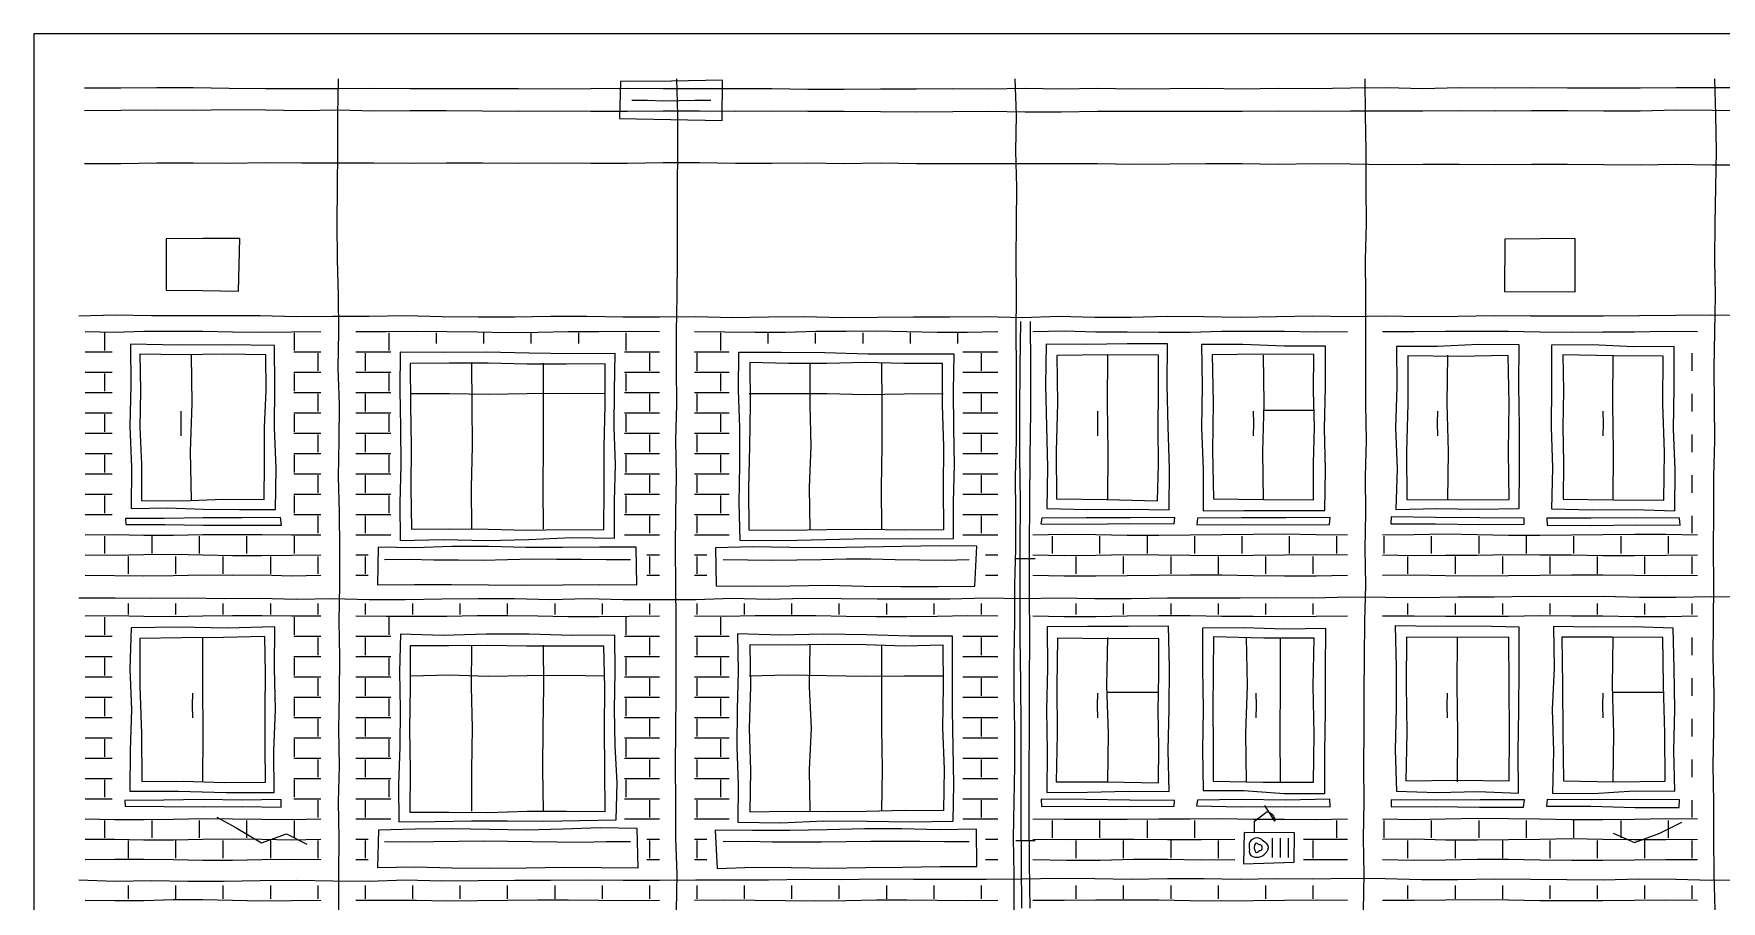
# Model space of a CAD drawing. Header units: millimetres. Extents: x 0 to 320, y 0 to 165.
# Drawn here: x 0 to 149.6, y 88.1 to 165 of the extents above; entities that cross this region are included whole.
import ezdxf

# ---------------------------------------------------------------- set-up
doc = ezdxf.new("R2010")
doc.units = ezdxf.units.MM
for name, color, linetype, true_color in [('01_KARKAS', 1, 'Continuous', 0xd62728), ('02_PROYOMY', 5, 'Continuous', 0x1f5fd6), ('03_BALKONY', 3, 'Continuous', 0x2ca02c), ('04_KLADKA', 32, 'Continuous', 0x8c5a2b), ('05_KONDICIONERY', 6, 'Continuous', 0xc512c5), ('06_VODOSTOK', 4, 'Continuous', 0x0f9aa0), ('08_KRYSHA', 8, 'Continuous', 0x444444)]:
    doc.layers.add(name, color=color, linetype=linetype, true_color=true_color)

msp = doc.modelspace()

# ---------------------------------------------------------------- linework, layer by layer
at = {"layer": '01_KARKAS'}
for points in [[(150.4, 165), (147.2, 165), (144, 165), (140.8, 165), (137.6, 165), (134.4, 165), (131.2, 165), (128, 165), (124.8, 165), (121.6, 165), (118.4, 165), (115.2, 165), (112, 165), (108.8, 165), (105.6, 165), (102.4, 165), (99.2, 165), (96, 165), (92.8, 165), (89.6, 165), (86.4, 165), (83.2, 165), (80, 165), (76.8, 165), (73.6, 165), (70.4, 165), (67.2, 165), (64, 165), (60.8, 165), (57.6, 165), (54.4, 165), (51.2, 165), (48, 165), (44.8, 165), (41.6, 165), (38.4, 165), (35.2, 165), (32, 165), (28.8, 165), (25.6, 165), (22.4, 165), (19.2, 165), (16, 165), (12.8, 165), (9.6, 165), (6.4, 165), (3.2, 165), (0, 165)], [(0, 165), (0, 161.76), (0, 158.53), (0, 155.29), (0, 152.06), (0, 148.82), (0, 145.59), (0, 142.35), (0, 139.12), (0, 135.88), (0, 132.65), (0, 129.41), (0, 126.18), (0, 122.94), (0, 119.71), (0, 116.47), (0, 113.24), (0, 110), (0, 106.76), (0, 103.53), (0, 100.29), (0, 97.06), (0, 93.82), (0, 90.59), (0, 87.35)], [(27.04, 87.31), (27.03, 90.51), (27.08, 93.71), (27.02, 96.92), (27.11, 100.12), (27.05, 103.33), (27.11, 106.53), (27.12, 109.73), (27.08, 112.94), (27.14, 116.14), (27.12, 119.35), (27.11, 122.55), (27.01, 125.76), (27.06, 128.96), (27.09, 132.16), (26.99, 135.37), (27.05, 138.57), (27.01, 141.78), (26.92, 144.98), (26.9, 148.18), (26.91, 151.39), (26.94, 154.59), (26.95, 157.8), (27, 161)], [(56.96, 87.31), (57.02, 90.51), (56.92, 93.71), (56.91, 96.92), (56.88, 100.12), (56.91, 103.33), (56.95, 106.53), (56.95, 109.73), (56.95, 112.94), (56.91, 116.14), (56.89, 119.35), (56.91, 122.55), (56.96, 125.76), (56.9, 128.96), (57.01, 132.16), (56.98, 135.37), (56.96, 138.57), (57.02, 141.78), (57.07, 144.98), (57.06, 148.18), (57.06, 151.39), (57.08, 154.59), (57.09, 157.8), (57, 161)], [(86.89, 87.31), (86.89, 90.51), (86.85, 93.71), (86.89, 96.92), (86.96, 100.12), (86.95, 103.33), (86.91, 106.53), (86.91, 109.73), (86.96, 112.94), (86.97, 116.14), (87.03, 119.35), (87.04, 122.55), (87.01, 125.76), (87.11, 128.96), (87.09, 132.16), (87.1, 135.37), (87.08, 138.57), (87.1, 141.78), (87.06, 144.98), (87.09, 148.18), (87.14, 151.39), (87.05, 154.59), (87.09, 157.8), (87, 161)], [(117.87, 87.31), (117.92, 90.51), (117.86, 93.71), (117.93, 96.92), (117.9, 100.12), (117.91, 103.33), (117.92, 106.53), (117.94, 109.73), (117.97, 112.94), (118.06, 116.14), (118.01, 119.35), (118.06, 122.55), (118.04, 125.76), (118.11, 128.96), (118.06, 132.16), (118.07, 135.37), (118.08, 138.57), (118.08, 141.78), (118.04, 144.98), (118.13, 148.18), (118.09, 151.39), (118.1, 154.59), (118.03, 157.8), (118, 161)], [(149.04, 87.31), (148.95, 90.51), (148.91, 93.71), (148.91, 96.92), (148.86, 100.12), (148.92, 103.33), (148.94, 106.53), (148.85, 109.73), (148.88, 112.94), (148.9, 116.14), (148.88, 119.35), (148.92, 122.55), (148.92, 125.76), (148.99, 128.96), (148.96, 132.16), (148.95, 135.37), (149.01, 138.57), (149.05, 141.78), (149, 144.98), (149.04, 148.18), (149.08, 151.39), (149.14, 154.59), (149.09, 157.8), (149, 161)], [(4, 140), (7.22, 140.08), (10.43, 140.03), (13.65, 140.02), (16.87, 140.02), (20.08, 140.04), (23.3, 139.95), (26.52, 139.96), (29.73, 139.97), (32.95, 140.02), (36.16, 139.93), (39.38, 139.91), (42.6, 139.91), (45.81, 139.98), (49.03, 139.97), (52.25, 139.9), (55.46, 139.9), (58.68, 139.95), (61.9, 139.86), (65.11, 139.9), (68.33, 139.95), (71.55, 139.86), (74.76, 139.87), (77.98, 139.92), (81.2, 139.91), (84.41, 139.95), (87.63, 139.86), (90.85, 139.96), (94.06, 139.87), (97.28, 139.87), (100.49, 139.98), (103.71, 139.93), (106.93, 139.89), (110.14, 139.95), (113.36, 139.99), (116.58, 139.95), (119.79, 139.99), (123.01, 139.95), (126.23, 139.96), (129.44, 140.03), (132.66, 139.99), (135.88, 140), (139.09, 140.01), (142.31, 140.04), (145.53, 140.06), (148.74, 140.1), (151.96, 140.06)], [(4, 115), (7.22, 115.01), (10.43, 114.97), (13.65, 114.99), (16.87, 114.95), (20.08, 114.96), (23.3, 114.88), (26.52, 114.95), (29.73, 114.86), (32.95, 114.86), (36.16, 114.9), (39.38, 114.95), (42.6, 114.95), (45.81, 114.84), (49.03, 114.95), (52.25, 114.86), (55.46, 114.84), (58.68, 114.86), (61.9, 114.96), (65.11, 114.87), (68.33, 114.96), (71.55, 114.95), (74.76, 114.92), (77.98, 114.91), (81.2, 114.91), (84.41, 115), (87.63, 114.95), (90.85, 114.99), (94.06, 114.94), (97.28, 114.94), (100.49, 115), (103.71, 115.01), (106.93, 114.99), (110.14, 115.02), (113.36, 114.99), (116.58, 115.09), (119.79, 115.05), (123.01, 115.03), (126.23, 115.1), (129.44, 115.09), (132.66, 115.14), (135.88, 115.11), (139.09, 115.15), (142.31, 115.07), (145.53, 115.06), (148.74, 115.12), (151.96, 115.09)], [(4, 90), (7.22, 89.89), (10.43, 89.95), (13.65, 89.89), (16.87, 89.9), (20.08, 89.94), (23.3, 89.97), (26.52, 89.93), (29.73, 89.9), (32.95, 90), (36.16, 89.93), (39.38, 89.95), (42.6, 89.99), (45.81, 89.97), (49.03, 90.02), (52.25, 89.99), (55.46, 89.99), (58.68, 90.02), (61.9, 90), (65.11, 90), (68.33, 90.08), (71.55, 90.03), (74.76, 90.09), (77.98, 90.07), (81.2, 90.06), (84.41, 90.06), (87.63, 90.09), (90.85, 90.15), (94.06, 90.12), (97.28, 90.07), (100.49, 90.12), (103.71, 90.12), (106.93, 90.07), (110.14, 90.12), (113.36, 90.09), (116.58, 90.15), (119.79, 90.11), (123.01, 90.05), (126.23, 90.03), (129.44, 90.1), (132.66, 90.07), (135.88, 90.04), (139.09, 90), (142.31, 90.09), (145.53, 90.08), (148.74, 89.98), (151.96, 90.02)]]:
    msp.add_lwpolyline(points, dxfattribs=at)
at = {"layer": '02_PROYOMY'}
for points in [[(8.57, 137.48), (8.61, 133.85), (8.51, 130.21), (8.65, 126.57), (8.63, 122.93)], [(21.33, 137.36), (17.08, 137.42), (12.82, 137.41), (8.57, 137.48)], [(20.57, 136.55), (16.85, 136.59), (13.12, 136.55), (9.4, 136.6)], [(9.4, 136.6), (9.45, 133.35), (9.41, 130.11), (9.56, 126.86), (9.55, 123.62)], [(13.98, 123.7), (13.9, 127.97), (14.05, 132.23), (13.98, 136.5)], [(20.43, 123.73), (20.44, 126.93), (20.44, 130.14), (20.6, 133.34), (20.57, 136.55)], [(21.44, 122.83), (21.5, 126.46), (21.34, 130.09), (21.38, 133.73), (21.33, 137.36)], [(89.73, 137.49), (89.68, 133.84), (89.77, 130.2), (89.85, 126.55), (89.78, 122.91)], [(100.5, 137.53), (96.91, 137.53), (93.32, 137.45), (89.73, 137.49)], [(90.68, 136.47), (90.73, 132.24), (90.61, 128.01), (90.64, 123.78)], [(99.69, 136.51), (95.19, 136.53), (90.68, 136.47)], [(95.2, 123.7), (95.24, 127.97), (95.17, 132.23), (95.2, 136.5)], [(99.61, 123.61), (99.69, 126.83), (99.66, 130.06), (99.68, 133.28), (99.69, 136.51)], [(100.64, 122.8), (100.67, 126.48), (100.56, 130.16), (100.46, 133.84), (100.5, 137.53)], [(114.5, 137.31), (110.83, 137.3), (107.16, 137.47), (103.5, 137.46)], [(103.5, 137.46), (103.57, 133.77), (103.51, 130.08), (103.66, 126.4), (103.65, 122.71)], [(113.47, 136.58), (108.95, 136.59), (104.44, 136.55)], [(104.44, 136.55), (104.53, 132.3), (104.48, 128.04), (104.57, 123.78)], [(109, 123.7), (108.93, 127.97), (109.04, 132.23), (109, 136.5)], [(113.44, 123.68), (113.44, 126.9), (113.51, 130.13), (113.43, 133.35), (113.47, 136.58)], [(114.42, 122.74), (114.5, 126.38), (114.39, 130.02), (114.5, 133.67), (114.5, 137.31)], [(120.79, 137.29), (120.8, 133.67), (120.7, 130.06), (120.84, 126.45), (120.73, 122.84)], [(131.67, 137.44), (128.04, 137.46), (124.42, 137.28), (120.79, 137.29)], [(121.79, 136.44), (121.8, 132.2), (121.66, 127.96), (121.7, 123.73)], [(130.69, 136.49), (126.24, 136.39), (121.79, 136.44)], [(125.34, 123.7), (125.39, 127.97), (125.28, 132.23), (125.34, 136.5)], [(130.77, 123.72), (130.72, 127.98), (130.77, 132.24), (130.69, 136.49)], [(131.65, 122.91), (131.69, 126.54), (131.69, 130.17), (131.63, 133.81), (131.67, 137.44)], [(134.53, 137.4), (134.51, 133.77), (134.5, 130.14), (134.6, 126.51), (134.51, 122.89)], [(145.38, 137.28), (141.77, 137.26), (138.15, 137.44), (134.53, 137.4)], [(135.54, 136.55), (135.58, 133.35), (135.52, 130.15), (135.59, 126.95), (135.55, 123.74)], [(144.42, 136.41), (139.98, 136.45), (135.54, 136.55)], [(140, 123.7), (140.01, 127.97), (139.97, 132.23), (140, 136.5)], [(144.49, 123.66), (144.54, 127.91), (144.39, 132.16), (144.42, 136.41)], [(145.45, 122.7), (145.49, 126.34), (145.34, 129.99), (145.39, 133.63), (145.38, 137.28)], [(109, 131.64), (113.5, 131.64)], [(13.08, 129.37), (13.06, 130.47), (13.08, 131.56)], [(94.3, 129.37), (94.32, 130.47), (94.3, 131.56)], [(108.1, 129.37), (108.15, 130.47), (108.1, 131.56)], [(124.44, 129.37), (124.42, 130.47), (124.44, 131.56)], [(139.1, 129.37), (139.12, 130.47), (139.1, 131.56)], [(8.63, 122.93), (11.83, 122.97), (15.04, 122.86), (18.24, 122.82), (21.44, 122.83)], [(9.55, 123.62), (13.18, 123.59), (16.8, 123.75), (20.43, 123.73)], [(89.78, 122.91), (93.4, 122.83), (97.02, 122.85), (100.64, 122.8)], [(90.64, 123.78), (95.12, 123.71), (99.61, 123.61)], [(103.65, 122.71), (107.24, 122.75), (110.83, 122.75), (114.42, 122.74)], [(104.57, 123.78), (109.01, 123.73), (113.44, 123.68)], [(120.73, 122.84), (124.37, 122.93), (128.01, 122.86), (131.65, 122.91)], [(121.7, 123.73), (126.24, 123.68), (130.77, 123.72)], [(134.51, 122.89), (138.16, 122.81), (141.81, 122.83), (145.45, 122.7)], [(135.55, 123.74), (140.02, 123.68), (144.49, 123.66)], [(21.88, 122.12), (18.44, 122.09), (15.01, 122.09), (11.57, 122.03), (8.13, 122.04)], [(8.13, 122.04), (8.16, 121.5)], [(8.16, 121.5), (11.61, 121.51), (15.06, 121.45), (18.51, 121.43), (21.96, 121.45)], [(21.96, 121.45), (21.88, 122.12)], [(89.36, 122.07), (89.26, 121.57)], [(89.26, 121.57), (93.2, 121.54), (97.14, 121.59), (101.08, 121.56)], [(101.13, 122.12), (97.21, 122.09), (93.28, 122.08), (89.36, 122.07)], [(101.08, 121.56), (101.13, 122.12)], [(103.15, 122.05), (103.1, 121.46)], [(103.1, 121.46), (107.02, 121.51), (110.94, 121.47), (114.86, 121.51)], [(114.89, 122.12), (110.98, 122.09), (107.06, 122.1), (103.15, 122.05)], [(114.86, 121.51), (114.89, 122.12)], [(120.32, 122.17), (120.29, 121.55)], [(120.29, 121.55), (124.23, 121.56), (128.17, 121.51), (132.11, 121.52)], [(132.09, 122.06), (128.17, 122.09), (124.25, 122.13), (120.32, 122.17)], [(132.11, 121.52), (132.09, 122.06)], [(145.86, 122.05), (141.94, 122.08), (138.02, 122.06), (134.1, 122.06)], [(134.1, 122.06), (134.13, 121.44)], [(134.13, 121.44), (138.06, 121.42), (142, 121.46), (145.94, 121.45)], [(145.94, 121.45), (145.86, 122.05)], [(8.62, 112.34), (8.52, 108.72), (8.65, 105.1), (8.55, 101.48), (8.53, 97.87)], [(21.38, 112.42), (17.13, 112.32), (12.87, 112.41), (8.62, 112.34)], [(21.32, 97.76), (21.29, 101.42), (21.42, 105.09), (21.33, 108.75), (21.38, 112.42)], [(89.83, 112.42), (89.85, 108.75), (89.77, 105.08), (89.82, 101.41), (89.78, 97.74)], [(100.58, 112.49), (96.99, 112.46), (93.41, 112.46), (89.83, 112.42)], [(100.64, 97.85), (100.54, 101.51), (100.62, 105.17), (100.66, 108.83), (100.58, 112.49)], [(103.6, 112.31), (103.6, 108.71), (103.66, 105.11), (103.59, 101.52), (103.65, 97.92)], [(114.51, 112.29), (110.87, 112.23), (107.24, 112.35), (103.6, 112.31)], [(114.44, 97.67), (114.42, 101.32), (114.5, 104.98), (114.49, 108.63), (114.51, 112.29)], [(131.66, 112.4), (128, 112.48), (124.34, 112.45), (120.68, 112.51)], [(120.68, 112.51), (120.74, 108.85), (120.75, 105.2), (120.68, 101.54), (120.79, 97.88)], [(131.6, 97.69), (131.58, 101.37), (131.64, 105.04), (131.66, 108.72), (131.66, 112.4)], [(134.71, 112.47), (134.75, 108.78), (134.58, 105.09), (134.7, 101.4), (134.61, 97.7)], [(145.32, 112.32), (141.78, 112.42), (138.25, 112.4), (134.71, 112.47)], [(145.46, 97.87), (145.35, 101.48), (145.45, 105.09), (145.38, 108.7), (145.32, 112.32)], [(20.47, 111.56), (16.78, 111.49), (13.09, 111.46), (9.41, 111.41)], [(9.41, 111.41), (9.41, 107.18), (9.56, 102.95), (9.57, 98.72)], [(15, 98.7), (15.03, 102.97), (14.99, 107.23), (15, 111.5)], [(20.54, 98.66), (20.5, 101.88), (20.5, 105.11), (20.54, 108.33), (20.47, 111.56)], [(90.74, 111.43), (90.68, 107.19), (90.71, 102.94), (90.62, 98.69)], [(99.72, 111.41), (95.23, 111.38), (90.74, 111.43)], [(95.2, 98.7), (95.26, 102.97), (95.12, 107.23), (95.2, 111.5)], [(99.68, 98.6), (99.72, 101.81), (99.65, 105.01), (99.72, 108.21), (99.72, 111.41)], [(104.56, 111.55), (104.52, 108.35), (104.51, 105.15), (104.54, 101.95), (104.52, 98.74)], [(113.48, 111.43), (109.02, 111.42), (104.56, 111.55)], [(107.5, 98.7), (107.43, 102.97), (107.58, 107.23), (107.5, 111.5)], [(110.5, 98.7), (110.48, 102.97), (110.49, 107.23), (110.5, 111.5)], [(113.42, 98.65), (113.48, 102.91), (113.4, 107.17), (113.48, 111.43)], [(121.66, 111.53), (121.63, 107.29), (121.69, 103.04), (121.62, 98.79)], [(130.73, 111.52), (126.2, 111.5), (121.66, 111.53)], [(126.2, 98.7), (126.22, 102.97), (126.17, 107.23), (126.2, 111.5)], [(130.78, 98.78), (130.79, 103.02), (130.77, 107.27), (130.73, 111.52)], [(144.4, 111.49), (139.92, 111.51), (135.44, 111.51)], [(135.44, 111.51), (135.5, 107.27), (135.53, 103.03), (135.58, 98.79)], [(140, 98.7), (140.05, 102.97), (139.94, 107.23), (140, 111.5)], [(144.59, 98.76), (144.58, 103), (144.44, 107.25), (144.4, 111.49)], [(14.1, 104.37), (14.06, 105.47), (14.1, 106.56)], [(94.3, 104.37), (94.28, 105.47), (94.3, 106.56)], [(95.2, 106.64), (99.7, 106.64)], [(108.35, 104.37), (108.38, 105.47), (108.35, 106.56)], [(125.3, 104.37), (125.28, 105.47), (125.3, 106.56)], [(139.1, 104.37), (139.07, 105.47), (139.1, 106.56)], [(140, 106.64), (144.5, 106.64)], [(9.57, 98.72), (13.23, 98.74), (16.88, 98.64), (20.54, 98.66)], [(104.52, 98.74), (108.97, 98.65), (113.42, 98.65)], [(121.62, 98.79), (126.2, 98.85), (130.78, 98.78)], [(135.58, 98.79), (140.08, 98.7), (144.59, 98.76)], [(8.53, 97.87), (12.79, 97.86), (17.05, 97.74), (21.32, 97.76)], [(89.78, 97.74), (93.4, 97.77), (97.02, 97.88), (100.64, 97.85)], [(90.62, 98.69), (95.15, 98.68), (99.68, 98.6)], [(103.65, 97.92), (107.25, 97.93), (110.84, 97.67), (114.44, 97.67)], [(120.79, 97.88), (124.39, 97.75), (128, 97.85), (131.6, 97.69)], [(134.61, 97.7), (138.23, 97.67), (141.84, 97.9), (145.46, 97.87)], [(21.94, 97.13), (18.47, 97.06), (15.01, 97.12), (11.54, 97.06), (8.07, 97.04)], [(8.07, 97.04), (8.1, 96.54)], [(8.1, 96.54), (11.56, 96.52), (15.02, 96.47), (18.48, 96.51), (21.94, 96.44)], [(21.94, 96.44), (21.94, 97.13)], [(101.1, 97.05), (97.16, 97.08), (93.22, 97.13), (89.28, 97.16)], [(89.28, 97.16), (89.33, 96.52)], [(89.33, 96.52), (93.24, 96.53), (97.16, 96.52), (101.08, 96.53)], [(101.08, 96.53), (101.1, 97.05)], [(103.14, 97.08), (103.07, 96.56)], [(103.07, 96.56), (107.02, 96.49), (110.97, 96.52), (114.91, 96.48)], [(114.88, 97.15), (110.97, 97.08), (107.05, 97.13), (103.14, 97.08)], [(114.91, 96.48), (114.88, 97.15)], [(132.12, 97.1), (128.19, 97.11), (124.25, 97.07), (120.32, 97.11)], [(120.32, 97.11), (120.32, 96.47)], [(120.32, 96.47), (124.23, 96.5), (128.14, 96.45), (132.05, 96.46)], [(132.05, 96.46), (132.12, 97.1)], [(134.13, 97.12), (134.09, 96.54)], [(134.09, 96.54), (138.01, 96.53), (141.93, 96.42), (145.85, 96.43)], [(145.88, 97.1), (141.96, 97.12), (138.05, 97.1), (134.13, 97.12)], [(145.85, 96.43), (145.88, 97.1)]]:
    msp.add_lwpolyline(points, dxfattribs=at)
at = {"layer": '03_BALKONY'}
for points in [[(32.49, 136.79), (32.46, 133.45), (32.51, 130.11), (32.55, 126.77), (32.45, 123.43), (32.49, 120.09)], [(51.52, 136.66), (47.71, 136.63), (43.91, 136.68), (40.1, 136.78), (36.3, 136.75), (32.49, 136.79)], [(51.47, 120.28), (51.48, 123.56), (51.55, 126.83), (51.45, 130.11), (51.46, 133.38), (51.52, 136.66)], [(62.46, 136.74), (62.43, 133.41), (62.56, 130.09), (62.54, 126.77), (62.49, 123.45), (62.58, 120.12)], [(81.58, 136.61), (77.75, 136.61), (73.93, 136.61), (70.11, 136.71), (66.28, 136.76), (62.46, 136.74)], [(81.51, 120.25), (81.52, 123.52), (81.62, 126.79), (81.56, 130.07), (81.52, 133.34), (81.58, 136.61)], [(50.65, 135.74), (47.19, 135.7), (43.73, 135.7), (40.27, 135.79), (36.81, 135.79), (33.35, 135.76)], [(33.35, 135.76), (33.4, 132.1), (33.44, 128.43), (33.41, 124.77), (33.48, 121.1)], [(38.83, 121.1), (38.79, 124.78), (38.88, 128.45), (38.86, 132.12), (38.83, 135.8)], [(45.17, 121.1), (45.14, 124.78), (45.19, 128.45), (45.18, 132.12), (45.17, 135.8)], [(50.52, 121.02), (50.56, 124.7), (50.56, 128.38), (50.66, 132.06), (50.65, 135.74)], [(63.48, 135.85), (63.49, 132.14), (63.43, 128.43), (63.34, 124.73), (63.37, 121.02)], [(80.54, 135.76), (77.13, 135.77), (73.72, 135.85), (70.3, 135.78), (66.89, 135.77), (63.48, 135.85)], [(68.83, 121.1), (68.77, 124.78), (68.9, 128.45), (68.81, 132.12), (68.83, 135.8)], [(75.17, 121.1), (75.13, 124.78), (75.19, 128.45), (75.19, 132.12), (75.17, 135.8)], [(80.67, 121.06), (80.62, 124.74), (80.65, 128.41), (80.55, 132.09), (80.54, 135.76)], [(33.4, 133.1), (36.84, 133.11), (40.28, 133.06), (43.72, 133.12), (47.16, 133.14), (50.6, 133.1)], [(63.4, 133.1), (66.84, 133.12), (70.28, 133.12), (73.72, 133.02), (77.16, 133.08), (80.6, 133.1)], [(32.49, 120.09), (36.29, 120.18), (40.09, 120.09), (43.88, 120.17), (47.68, 120.34), (51.47, 120.28)], [(33.48, 121.1), (36.89, 121.13), (40.29, 121.08), (43.7, 120.99), (47.11, 121.06), (50.52, 121.02)], [(62.58, 120.12), (66.37, 120.07), (70.16, 120.18), (73.94, 120.27), (77.73, 120.22), (81.51, 120.25)], [(63.37, 121.02), (66.83, 121.01), (70.29, 121.07), (73.75, 121.08), (77.21, 121.03), (80.67, 121.06)], [(30.53, 119.49), (30.47, 116.14)], [(53.4, 119.48), (50.13, 119.49), (46.86, 119.45), (43.6, 119.45), (40.33, 119.56), (37.06, 119.54), (33.79, 119.43), (30.53, 119.49)], [(31.1, 118.4), (33.28, 118.42), (35.46, 118.37), (37.64, 118.36), (39.82, 118.34), (42, 118.4), (44.18, 118.46), (46.36, 118.44), (48.54, 118.43), (50.72, 118.39), (52.9, 118.4)], [(53.46, 116.15), (53.4, 119.48)], [(83.6, 119.59), (80.29, 119.62), (76.98, 119.55), (73.67, 119.48), (70.36, 119.42), (67.05, 119.47), (63.74, 119.51), (60.43, 119.42)], [(60.43, 119.42), (60.48, 116.07)], [(61.1, 118.4), (63.28, 118.37), (65.46, 118.34), (67.64, 118.38), (69.82, 118.41), (72, 118.45), (74.18, 118.45), (76.36, 118.41), (78.54, 118.36), (80.72, 118.34), (82.9, 118.4)], [(83.42, 116.04), (83.6, 119.59)], [(30.47, 116.14), (33.76, 116.18), (37.04, 116.18), (40.32, 116.16), (43.61, 116.11), (46.89, 116.14), (50.18, 116.18), (53.46, 116.15)], [(60.48, 116.07), (63.76, 116.03), (67.03, 116.07), (70.31, 116.12), (73.59, 116.04), (76.86, 116.01), (80.14, 116), (83.42, 116.04)], [(32.51, 111.77), (32.43, 108.44), (32.48, 105.12), (32.46, 101.79), (32.32, 98.47), (32.37, 95.14)], [(51.5, 111.69), (47.7, 111.67), (43.9, 111.78), (40.1, 111.79), (36.3, 111.67), (32.51, 111.77)], [(33.36, 110.76), (33.36, 107.07), (33.29, 103.38), (33.36, 99.69), (33.33, 96.01)], [(50.52, 110.72), (47.09, 110.72), (43.66, 110.72), (40.23, 110.79), (36.8, 110.76), (33.36, 110.76)], [(38.83, 96.1), (38.83, 99.78), (38.9, 103.45), (38.81, 107.12), (38.83, 110.8)], [(45.17, 96.1), (45.13, 99.78), (45.15, 103.45), (45.22, 107.12), (45.17, 110.8)], [(50.65, 96.06), (50.61, 99.73), (50.59, 103.39), (50.63, 107.06), (50.52, 110.72)], [(51.62, 95.32), (51.7, 98.6), (51.53, 101.87), (51.46, 105.14), (51.54, 108.42), (51.5, 111.69)], [(62.38, 111.81), (62.43, 108.47), (62.34, 105.13), (62.33, 101.79), (62.44, 98.45), (62.41, 95.11)], [(81.42, 111.6), (77.61, 111.61), (73.81, 111.71), (70, 111.77), (66.19, 111.68), (62.38, 111.81)], [(63.48, 110.84), (63.53, 107.14), (63.41, 103.43), (63.53, 99.73), (63.48, 96.02)], [(80.61, 110.81), (77.18, 110.73), (73.76, 110.85), (70.33, 110.88), (66.9, 110.8), (63.48, 110.84)], [(68.83, 96.1), (68.77, 99.78), (68.92, 103.45), (68.76, 107.12), (68.83, 110.8)], [(75.17, 96.1), (75.23, 99.78), (75.16, 103.45), (75.16, 107.12), (75.17, 110.8)], [(80.67, 96.16), (80.71, 99.82), (80.58, 103.48), (80.64, 107.14), (80.61, 110.81)], [(81.49, 95.22), (81.55, 98.5), (81.5, 101.77), (81.42, 105.05), (81.44, 108.32), (81.42, 111.6)], [(33.4, 108.1), (36.84, 108.17), (40.28, 108.07), (43.72, 108.11), (47.16, 108.14), (50.6, 108.1)], [(63.4, 108.1), (66.84, 108.18), (70.28, 108.12), (73.72, 108.05), (77.16, 108.1), (80.6, 108.1)], [(33.33, 96.01), (36.79, 96), (40.26, 95.98), (43.72, 96.09), (47.19, 96.1), (50.65, 96.06)], [(63.48, 96.02), (66.92, 96.1), (70.36, 96.05), (73.79, 96.08), (77.23, 96.17), (80.67, 96.16)], [(30.55, 94.41), (30.48, 91.11)], [(53.49, 94.56), (50.21, 94.62), (46.93, 94.51), (43.66, 94.42), (40.38, 94.48), (37.1, 94.52), (33.82, 94.49), (30.55, 94.41)], [(32.37, 95.14), (35.58, 95.18), (38.79, 95.25), (42, 95.24), (45.2, 95.21), (48.41, 95.28), (51.62, 95.32)], [(53.58, 91.06), (53.49, 94.56)], [(83.55, 94.5), (80.24, 94.45), (76.93, 94.54), (73.62, 94.53), (70.31, 94.43), (67.01, 94.39), (63.7, 94.39), (60.39, 94.42)], [(60.39, 94.42), (60.56, 91.02)], [(62.41, 95.11), (66.22, 95.07), (70.04, 95.23), (73.86, 95.21), (77.68, 95.15), (81.49, 95.22)], [(83.59, 91.19), (83.55, 94.5)], [(31.1, 93.4), (33.28, 93.38), (35.46, 93.41), (37.64, 93.43), (39.82, 93.46), (42, 93.44), (44.18, 93.39), (46.36, 93.37), (48.54, 93.34), (50.72, 93.4), (52.9, 93.4)], [(61.1, 93.4), (63.28, 93.42), (65.46, 93.38), (67.64, 93.37), (69.82, 93.37), (72, 93.39), (74.18, 93.43), (76.36, 93.43), (78.54, 93.43), (80.72, 93.39), (82.9, 93.4)], [(30.48, 91.11), (33.78, 91.16), (37.08, 91.06), (40.38, 91.04), (43.68, 91.06), (46.98, 91.14), (50.28, 91.11), (53.58, 91.06)], [(60.56, 91.02), (63.85, 91.13), (67.14, 91.1), (70.43, 91.03), (73.72, 91.09), (77.01, 91.14), (80.3, 91.2), (83.59, 91.19)]]:
    msp.add_lwpolyline(points, dxfattribs=at)
at = {"layer": '04_KLADKA'}
for points in [[(4.55, 138.6), (7.16, 138.55), (9.77, 138.64), (12.39, 138.65), (15, 138.64), (17.61, 138.57), (20.22, 138.54), (22.84, 138.59), (25.45, 138.6)], [(6.3, 136.92), (6.3, 138.48)], [(23.1, 136.92), (23.1, 138.48)], [(28.55, 138.6), (31.24, 138.61), (33.93, 138.65), (36.62, 138.6), (39.31, 138.57), (42, 138.53), (44.69, 138.55), (47.38, 138.62), (50.07, 138.62), (52.76, 138.65), (55.45, 138.6)], [(31.5, 136.92), (31.5, 138.48)], [(35.7, 137.55), (35.7, 138.48)], [(39.9, 137.55), (39.9, 138.48)], [(44.1, 137.55), (44.1, 138.48)], [(48.3, 137.55), (48.3, 138.48)], [(52.5, 136.92), (52.5, 138.48)], [(58.55, 138.6), (61.24, 138.58), (63.93, 138.56), (66.62, 138.55), (69.31, 138.63), (72, 138.63), (74.69, 138.66), (77.38, 138.62), (80.07, 138.56), (82.76, 138.54), (85.45, 138.6)], [(60.9, 136.92), (60.9, 138.48)], [(65.1, 137.55), (65.1, 138.48)], [(69.3, 137.55), (69.3, 138.48)], [(73.5, 137.55), (73.5, 138.48)], [(77.7, 137.55), (77.7, 138.48)], [(81.9, 137.55), (81.9, 138.48)], [(88.55, 138.6), (91.34, 138.66), (94.13, 138.59), (96.92, 138.57), (99.71, 138.54), (102.5, 138.56), (105.29, 138.64), (108.08, 138.64), (110.87, 138.64), (113.66, 138.59), (116.45, 138.6)], [(119.55, 138.6), (122.34, 138.62), (125.13, 138.63), (127.92, 138.65), (130.71, 138.63), (133.5, 138.59), (136.29, 138.56), (139.08, 138.57), (141.87, 138.59), (144.66, 138.65), (147.45, 138.6)], [(4.55, 136.8), (6.95, 136.8)], [(23.05, 136.8), (25.45, 136.8)], [(25.2, 135.12), (25.2, 136.68)], [(28.55, 136.8), (31.65, 136.8)], [(29.4, 135.12), (29.4, 136.68)], [(52.35, 136.8), (55.45, 136.8)], [(54.6, 135.12), (54.6, 136.68)], [(58.55, 136.8), (61.65, 136.8)], [(58.8, 135.12), (58.8, 136.68)], [(82.35, 136.8), (85.45, 136.8)], [(84, 135.12), (84, 136.68)], [(147, 135.12), (147, 136.68)], [(4.55, 135), (6.95, 135)], [(6.3, 133.32), (6.3, 134.88)], [(23.05, 135), (25.45, 135)], [(23.1, 133.32), (23.1, 134.88)], [(28.55, 135), (31.65, 135)], [(31.5, 133.32), (31.5, 134.88)], [(52.35, 135), (55.45, 135)], [(52.5, 133.32), (52.5, 134.88)], [(58.55, 135), (61.65, 135)], [(60.9, 133.32), (60.9, 134.88)], [(82.35, 135), (85.45, 135)], [(4.55, 133.2), (6.95, 133.2)], [(23.05, 133.2), (25.45, 133.2)], [(28.55, 133.2), (31.65, 133.2)], [(52.35, 133.2), (55.45, 133.2)], [(58.55, 133.2), (61.65, 133.2)], [(82.35, 133.2), (85.45, 133.2)], [(25.2, 131.52), (25.2, 133.08)], [(29.4, 131.52), (29.4, 133.08)], [(54.6, 131.52), (54.6, 133.08)], [(58.8, 131.52), (58.8, 133.08)], [(84, 131.52), (84, 133.08)], [(147, 131.52), (147, 133.08)], [(4.55, 131.4), (6.95, 131.4)], [(6.3, 129.72), (6.3, 131.28)], [(23.05, 131.4), (25.45, 131.4)], [(23.1, 129.72), (23.1, 131.28)], [(28.55, 131.4), (31.65, 131.4)], [(31.5, 129.72), (31.5, 131.28)], [(52.35, 131.4), (55.45, 131.4)], [(52.5, 129.72), (52.5, 131.28)], [(58.55, 131.4), (61.65, 131.4)], [(60.9, 129.72), (60.9, 131.28)], [(82.35, 131.4), (85.45, 131.4)], [(4.55, 129.6), (6.95, 129.6)], [(23.05, 129.6), (25.45, 129.6)], [(25.2, 127.92), (25.2, 129.48)], [(28.55, 129.6), (31.65, 129.6)], [(29.4, 127.92), (29.4, 129.48)], [(52.35, 129.6), (55.45, 129.6)], [(54.6, 127.92), (54.6, 129.48)], [(58.55, 129.6), (61.65, 129.6)], [(58.8, 127.92), (58.8, 129.48)], [(82.35, 129.6), (85.45, 129.6)], [(84, 127.92), (84, 129.48)], [(147, 127.92), (147, 129.48)], [(4.55, 127.8), (6.95, 127.8)], [(6.3, 126.12), (6.3, 127.68)], [(23.05, 127.8), (25.45, 127.8)], [(23.1, 126.12), (23.1, 127.68)], [(28.55, 127.8), (31.65, 127.8)], [(31.5, 126.12), (31.5, 127.68)], [(52.35, 127.8), (55.45, 127.8)], [(52.5, 126.12), (52.5, 127.68)], [(58.55, 127.8), (61.65, 127.8)], [(60.9, 126.12), (60.9, 127.68)], [(82.35, 127.8), (85.45, 127.8)], [(4.55, 126), (6.95, 126)], [(23.05, 126), (25.45, 126)], [(25.2, 124.32), (25.2, 125.88)], [(28.55, 126), (31.65, 126)], [(29.4, 124.32), (29.4, 125.88)], [(52.35, 126), (55.45, 126)], [(54.6, 124.32), (54.6, 125.88)], [(58.55, 126), (61.65, 126)], [(58.8, 124.32), (58.8, 125.88)], [(82.35, 126), (85.45, 126)], [(84, 124.32), (84, 125.88)], [(147, 124.32), (147, 125.88)], [(4.55, 124.2), (6.95, 124.2)], [(23.05, 124.2), (25.45, 124.2)], [(28.55, 124.2), (31.65, 124.2)], [(52.35, 124.2), (55.45, 124.2)], [(58.55, 124.2), (61.65, 124.2)], [(82.35, 124.2), (85.45, 124.2)], [(6.3, 122.52), (6.3, 124.08)], [(23.1, 122.52), (23.1, 124.08)], [(31.5, 122.52), (31.5, 124.08)], [(52.5, 122.52), (52.5, 124.08)], [(60.9, 122.52), (60.9, 124.08)], [(4.55, 122.4), (6.95, 122.4)], [(23.05, 122.4), (25.45, 122.4)], [(25.2, 120.72), (25.2, 122.28)], [(28.55, 122.4), (31.65, 122.4)], [(29.4, 120.72), (29.4, 122.28)], [(52.35, 122.4), (55.45, 122.4)], [(54.6, 120.72), (54.6, 122.28)], [(58.55, 122.4), (61.65, 122.4)], [(58.8, 120.72), (58.8, 122.28)], [(82.35, 122.4), (85.45, 122.4)], [(84, 120.72), (84, 122.28)], [(147, 120.72), (147, 122.28)], [(4.55, 120.6), (7.16, 120.61), (9.77, 120.55), (12.39, 120.55), (15, 120.62), (17.61, 120.63), (20.22, 120.63), (22.84, 120.58), (25.45, 120.6)], [(6.3, 118.92), (6.3, 120.48)], [(10.5, 118.92), (10.5, 120.48)], [(14.7, 118.92), (14.7, 120.48)], [(18.9, 118.92), (18.9, 120.48)], [(23.1, 118.92), (23.1, 120.48)], [(28.55, 120.6), (31.65, 120.6)], [(52.35, 120.6), (55.45, 120.6)], [(58.55, 120.6), (61.65, 120.6)], [(82.35, 120.6), (85.45, 120.6)], [(88.55, 120.6), (91.34, 120.64), (94.13, 120.62), (96.92, 120.57), (99.71, 120.57), (102.5, 120.59), (105.29, 120.62), (108.08, 120.65), (110.87, 120.66), (113.66, 120.63), (116.45, 120.6)], [(90.3, 118.92), (90.3, 120.48)], [(94.5, 118.92), (94.5, 120.48)], [(98.7, 118.92), (98.7, 120.48)], [(102.9, 118.92), (102.9, 120.48)], [(107.1, 118.92), (107.1, 120.48)], [(111.3, 118.92), (111.3, 120.48)], [(115.5, 118.92), (115.5, 120.48)], [(119.55, 120.6), (122.34, 120.62), (125.13, 120.66), (127.92, 120.61), (130.71, 120.55), (133.5, 120.57), (136.29, 120.6), (139.08, 120.62), (141.87, 120.64), (144.66, 120.65), (147.45, 120.6)], [(119.7, 118.92), (119.7, 120.48)], [(123.9, 118.92), (123.9, 120.48)], [(128.1, 118.92), (128.1, 120.48)], [(132.3, 118.92), (132.3, 120.48)], [(136.5, 118.92), (136.5, 120.48)], [(140.7, 118.92), (140.7, 120.48)], [(144.9, 118.92), (144.9, 120.48)], [(4.55, 118.8), (7.16, 118.78), (9.77, 118.83), (12.39, 118.86), (15, 118.82), (17.61, 118.76), (20.22, 118.75), (22.84, 118.78), (25.45, 118.8)], [(8.4, 117.12), (8.4, 118.68)], [(12.6, 117.12), (12.6, 118.68)], [(16.8, 117.12), (16.8, 118.68)], [(21, 117.12), (21, 118.68)], [(25.2, 117.12), (25.2, 118.68)], [(28.55, 118.8), (29.65, 118.8)], [(29.4, 117.12), (29.4, 118.68)], [(54.35, 118.8), (55.45, 118.8)], [(54.6, 117.12), (54.6, 118.68)], [(58.55, 118.8), (59.65, 118.8)], [(58.8, 117.12), (58.8, 118.68)], [(84.35, 118.8), (85.45, 118.8)], [(88.55, 118.8), (91.34, 118.76), (94.13, 118.79), (96.92, 118.85), (99.71, 118.82), (102.5, 118.79), (105.29, 118.76), (108.08, 118.77), (110.87, 118.8), (113.66, 118.83), (116.45, 118.8)], [(92.4, 117.12), (92.4, 118.68)], [(96.6, 117.12), (96.6, 118.68)], [(100.8, 117.12), (100.8, 118.68)], [(105, 117.12), (105, 118.68)], [(109.2, 117.12), (109.2, 118.68)], [(113.4, 117.12), (113.4, 118.68)], [(119.55, 118.8), (122.34, 118.75), (125.13, 118.77), (127.92, 118.79), (130.71, 118.85), (133.5, 118.82), (136.29, 118.81), (139.08, 118.74), (141.87, 118.74), (144.66, 118.79), (147.45, 118.8)], [(121.8, 117.12), (121.8, 118.68)], [(126, 117.12), (126, 118.68)], [(130.2, 117.12), (130.2, 118.68)], [(134.4, 117.12), (134.4, 118.68)], [(138.6, 117.12), (138.6, 118.68)], [(142.8, 117.12), (142.8, 118.68)], [(147, 117.12), (147, 118.68)], [(4.55, 117), (7.16, 116.99), (9.77, 116.94), (12.39, 116.98), (15, 117.03), (17.61, 117.02), (20.22, 117.03), (22.84, 116.96), (25.45, 117)], [(28.55, 117), (29.65, 117)], [(54.35, 117), (55.45, 117)], [(58.55, 117), (59.65, 117)], [(84.35, 117), (85.45, 117)], [(88.55, 117), (91.34, 116.96), (94.13, 116.95), (96.92, 116.99), (99.71, 117.02), (102.5, 117.05), (105.29, 117.04), (108.08, 116.99), (110.87, 116.95), (113.66, 116.94), (116.45, 117)], [(119.55, 117), (122.34, 117.04), (125.13, 116.97), (127.92, 116.94), (130.71, 116.98), (133.5, 117), (136.29, 117.05), (139.08, 117.04), (141.87, 117), (144.66, 116.98), (147.45, 117)], [(8.4, 113.52), (8.4, 114.5)], [(12.6, 113.52), (12.6, 114.5)], [(16.8, 113.52), (16.8, 114.5)], [(21, 113.52), (21, 114.5)], [(25.2, 113.52), (25.2, 114.5)], [(29.4, 113.52), (29.4, 114.5)], [(33.6, 113.52), (33.6, 114.5)], [(37.8, 113.52), (37.8, 114.5)], [(42, 113.52), (42, 114.5)], [(46.2, 113.52), (46.2, 114.5)], [(50.4, 113.52), (50.4, 114.5)], [(54.6, 113.52), (54.6, 114.5)], [(58.8, 113.52), (58.8, 114.5)], [(63, 113.52), (63, 114.5)], [(67.2, 113.52), (67.2, 114.5)], [(71.4, 113.52), (71.4, 114.5)], [(75.6, 113.52), (75.6, 114.5)], [(79.8, 113.52), (79.8, 114.5)], [(84, 113.52), (84, 114.5)], [(92.4, 113.52), (92.4, 114.5)], [(96.6, 113.52), (96.6, 114.5)], [(100.8, 113.52), (100.8, 114.5)], [(105, 113.52), (105, 114.5)], [(109.2, 113.52), (109.2, 114.5)], [(113.4, 113.52), (113.4, 114.5)], [(121.8, 113.52), (121.8, 114.5)], [(126, 113.52), (126, 114.5)], [(130.2, 113.52), (130.2, 114.5)], [(134.4, 113.52), (134.4, 114.5)], [(138.6, 113.52), (138.6, 114.5)], [(142.8, 113.52), (142.8, 114.5)], [(147, 113.52), (147, 114.5)], [(4.55, 113.4), (7.16, 113.45), (9.77, 113.37), (12.39, 113.36), (15, 113.4), (17.61, 113.43), (20.22, 113.45), (22.84, 113.41), (25.45, 113.4)], [(6.3, 111.72), (6.3, 113.28)], [(23.1, 111.72), (23.1, 113.28)], [(28.55, 113.4), (31.24, 113.38), (33.93, 113.38), (36.62, 113.39), (39.31, 113.43), (42, 113.45), (44.69, 113.4), (47.38, 113.36), (50.07, 113.34), (52.76, 113.37), (55.45, 113.4)], [(31.5, 111.72), (31.5, 113.28)], [(52.5, 111.72), (52.5, 113.28)], [(58.55, 113.4), (61.24, 113.38), (63.93, 113.43), (66.62, 113.45), (69.31, 113.44), (72, 113.38), (74.69, 113.36), (77.38, 113.36), (80.07, 113.39), (82.76, 113.43), (85.45, 113.4)], [(60.9, 111.72), (60.9, 113.28)], [(88.55, 113.4), (91.34, 113.34), (94.13, 113.36), (96.92, 113.42), (99.71, 113.44), (102.5, 113.44), (105.29, 113.39), (108.08, 113.37), (110.87, 113.35), (113.66, 113.37), (116.45, 113.4)], [(119.55, 113.4), (122.34, 113.41), (125.13, 113.38), (127.92, 113.38), (130.71, 113.38), (133.5, 113.43), (136.29, 113.42), (139.08, 113.41), (141.87, 113.36), (144.66, 113.34), (147.45, 113.4)], [(4.55, 111.6), (6.95, 111.6)], [(23.05, 111.6), (25.45, 111.6)], [(25.2, 109.92), (25.2, 111.48)], [(28.55, 111.6), (31.65, 111.6)], [(29.4, 109.92), (29.4, 111.48)], [(52.35, 111.6), (55.45, 111.6)], [(54.6, 109.92), (54.6, 111.48)], [(58.55, 111.6), (61.65, 111.6)], [(58.8, 109.92), (58.8, 111.48)], [(82.35, 111.6), (85.45, 111.6)], [(84, 109.92), (84, 111.48)], [(147, 109.92), (147, 111.48)], [(4.55, 109.8), (6.95, 109.8)], [(6.3, 108.12), (6.3, 109.68)], [(23.05, 109.8), (25.45, 109.8)], [(23.1, 108.12), (23.1, 109.68)], [(28.55, 109.8), (31.65, 109.8)], [(31.5, 108.12), (31.5, 109.68)], [(52.35, 109.8), (55.45, 109.8)], [(52.5, 108.12), (52.5, 109.68)], [(58.55, 109.8), (61.65, 109.8)], [(60.9, 108.12), (60.9, 109.68)], [(82.35, 109.8), (85.45, 109.8)], [(4.55, 108), (6.95, 108)], [(23.05, 108), (25.45, 108)], [(25.2, 106.32), (25.2, 107.88)], [(28.55, 108), (31.65, 108)], [(29.4, 106.32), (29.4, 107.88)], [(52.35, 108), (55.45, 108)], [(54.6, 106.32), (54.6, 107.88)], [(58.55, 108), (61.65, 108)], [(58.8, 106.32), (58.8, 107.88)], [(82.35, 108), (85.45, 108)], [(84, 106.32), (84, 107.88)], [(147, 106.32), (147, 107.88)], [(4.55, 106.2), (6.95, 106.2)], [(23.05, 106.2), (25.45, 106.2)], [(28.55, 106.2), (31.65, 106.2)], [(52.35, 106.2), (55.45, 106.2)], [(58.55, 106.2), (61.65, 106.2)], [(82.35, 106.2), (85.45, 106.2)], [(6.3, 104.52), (6.3, 106.08)], [(23.1, 104.52), (23.1, 106.08)], [(31.5, 104.52), (31.5, 106.08)], [(52.5, 104.52), (52.5, 106.08)], [(60.9, 104.52), (60.9, 106.08)], [(4.55, 104.4), (6.95, 104.4)], [(23.05, 104.4), (25.45, 104.4)], [(25.2, 102.72), (25.2, 104.28)], [(28.55, 104.4), (31.65, 104.4)], [(29.4, 102.72), (29.4, 104.28)], [(52.35, 104.4), (55.45, 104.4)], [(54.6, 102.72), (54.6, 104.28)], [(58.55, 104.4), (61.65, 104.4)], [(58.8, 102.72), (58.8, 104.28)], [(82.35, 104.4), (85.45, 104.4)], [(84, 102.72), (84, 104.28)], [(147, 102.72), (147, 104.28)], [(4.55, 102.6), (6.95, 102.6)], [(6.3, 100.92), (6.3, 102.48)], [(23.05, 102.6), (25.45, 102.6)], [(23.1, 100.92), (23.1, 102.48)], [(28.55, 102.6), (31.65, 102.6)], [(31.5, 100.92), (31.5, 102.48)], [(52.35, 102.6), (55.45, 102.6)], [(52.5, 100.92), (52.5, 102.48)], [(58.55, 102.6), (61.65, 102.6)], [(60.9, 100.92), (60.9, 102.48)], [(82.35, 102.6), (85.45, 102.6)], [(4.55, 100.8), (6.95, 100.8)], [(23.05, 100.8), (25.45, 100.8)], [(25.2, 99.12), (25.2, 100.68)], [(28.55, 100.8), (31.65, 100.8)], [(29.4, 99.12), (29.4, 100.68)], [(52.35, 100.8), (55.45, 100.8)], [(54.6, 99.12), (54.6, 100.68)], [(58.55, 100.8), (61.65, 100.8)], [(58.8, 99.12), (58.8, 100.68)], [(82.35, 100.8), (85.45, 100.8)], [(84, 99.12), (84, 100.68)], [(147, 99.12), (147, 100.68)], [(4.55, 99), (6.95, 99)], [(6.3, 97.32), (6.3, 98.88)], [(23.05, 99), (25.45, 99)], [(23.1, 97.32), (23.1, 98.88)], [(28.55, 99), (31.65, 99)], [(31.5, 97.32), (31.5, 98.88)], [(52.35, 99), (55.45, 99)], [(52.5, 97.32), (52.5, 98.88)], [(58.55, 99), (61.65, 99)], [(60.9, 97.32), (60.9, 98.88)], [(82.35, 99), (85.45, 99)], [(4.55, 97.2), (6.95, 97.2)], [(23.05, 97.2), (25.45, 97.2)], [(25.2, 95.52), (25.2, 97.08)], [(28.55, 97.2), (31.65, 97.2)], [(29.4, 95.52), (29.4, 97.08)], [(52.35, 97.2), (55.45, 97.2)], [(54.6, 95.52), (54.6, 97.08)], [(58.55, 97.2), (61.65, 97.2)], [(58.8, 95.52), (58.8, 97.08)], [(82.35, 97.2), (85.45, 97.2)], [(84, 95.52), (84, 97.08)], [(147, 95.52), (147, 97.08)], [(4.55, 95.4), (7.16, 95.35), (9.77, 95.34), (12.39, 95.39), (15, 95.43), (17.61, 95.41), (20.22, 95.39), (22.84, 95.36), (25.45, 95.4)], [(6.3, 93.72), (6.3, 95.28)], [(10.5, 93.72), (10.5, 95.28)], [(14.7, 93.72), (14.7, 95.28)], [(16.22, 95.55), (17.84, 94.68), (20.19, 93.29), (22.4, 94.09), (24.2, 93.18)], [(18.9, 93.72), (18.9, 95.28)], [(23.1, 93.72), (23.1, 95.28)], [(28.55, 95.4), (31.65, 95.4)], [(52.35, 95.4), (55.45, 95.4)], [(58.55, 95.4), (61.65, 95.4)], [(82.35, 95.4), (85.45, 95.4)], [(88.55, 95.4), (91.34, 95.39), (94.13, 95.38), (96.92, 95.37), (99.71, 95.42), (102.5, 95.42), (105.29, 95.43), (108.08, 95.38), (110.87, 95.38), (113.66, 95.35), (116.45, 95.4)], [(90.3, 93.72), (90.3, 95.28)], [(94.5, 93.72), (94.5, 95.28)], [(98.7, 93.72), (98.7, 95.28)], [(102.9, 93.72), (102.9, 95.28)], [(115.5, 93.72), (115.5, 95.28)], [(119.55, 95.4), (122.34, 95.36), (125.13, 95.41), (127.92, 95.46), (130.71, 95.44), (133.5, 95.4), (136.29, 95.34), (139.08, 95.34), (141.87, 95.39), (144.66, 95.44), (147.45, 95.4)], [(119.7, 93.72), (119.7, 95.28)], [(123.9, 93.72), (123.9, 95.28)], [(128.1, 93.72), (128.1, 95.28)], [(132.3, 93.72), (132.3, 95.28)], [(136.5, 93.72), (136.5, 95.28)], [(139.98, 94.14), (141.87, 93.31), (144.11, 94.13), (146.06, 95.12)], [(140.7, 93.72), (140.7, 95.28)], [(144.9, 93.72), (144.9, 95.28)], [(4.55, 93.6), (7.16, 93.6), (9.77, 93.55), (12.39, 93.55), (15, 93.61), (17.61, 93.65), (20.22, 93.6), (22.84, 93.55), (25.45, 93.6)], [(8.4, 91.92), (8.4, 93.48)], [(12.6, 91.92), (12.6, 93.48)], [(16.8, 91.92), (16.8, 93.48)], [(21, 91.92), (21, 93.48)], [(25.2, 91.92), (25.2, 93.48)], [(28.55, 93.6), (29.65, 93.6)], [(29.4, 91.92), (29.4, 93.48)], [(54.35, 93.6), (55.45, 93.6)], [(54.6, 91.92), (54.6, 93.48)], [(58.55, 93.6), (59.65, 93.6)], [(58.8, 91.92), (58.8, 93.48)], [(84.35, 93.6), (85.45, 93.6)], [(88.55, 93.6), (91.53, 93.58), (94.52, 93.61), (97.5, 93.62), (100.48, 93.59), (103.47, 93.57), (106.45, 93.6)], [(92.4, 91.92), (92.4, 93.48)], [(96.6, 91.92), (96.6, 93.48)], [(100.8, 91.92), (100.8, 93.48)], [(105, 91.92), (105, 93.48)], [(112.55, 93.6), (116.45, 93.6)], [(113.4, 91.92), (113.4, 93.48)], [(119.55, 93.6), (122.34, 93.63), (125.13, 93.55), (127.92, 93.56), (130.71, 93.58), (133.5, 93.61), (136.29, 93.66), (139.08, 93.62), (141.87, 93.59), (144.66, 93.58), (147.45, 93.6)], [(121.8, 91.92), (121.8, 93.48)], [(126, 91.92), (126, 93.48)], [(130.2, 91.92), (130.2, 93.48)], [(134.4, 91.92), (134.4, 93.48)], [(138.6, 91.92), (138.6, 93.48)], [(142.8, 91.92), (142.8, 93.48)], [(147, 91.92), (147, 93.48)], [(4.55, 91.8), (7.16, 91.84), (9.77, 91.83), (12.39, 91.81), (15, 91.75), (17.61, 91.75), (20.22, 91.8), (22.84, 91.83), (25.45, 91.8)], [(28.55, 91.8), (29.65, 91.8)], [(54.35, 91.8), (55.45, 91.8)], [(58.55, 91.8), (59.65, 91.8)], [(84.35, 91.8), (85.45, 91.8)], [(88.55, 91.8), (91.53, 91.76), (94.52, 91.74), (97.5, 91.85), (100.48, 91.83), (103.47, 91.77), (106.45, 91.8)], [(112.55, 91.8), (116.45, 91.8)], [(119.55, 91.8), (122.34, 91.75), (125.13, 91.79), (127.92, 91.84), (130.71, 91.83), (133.5, 91.79), (136.29, 91.74), (139.08, 91.75), (141.87, 91.77), (144.66, 91.82), (147.45, 91.8)], [(4.55, 88.2), (7.16, 88.17), (9.77, 88.17), (12.39, 88.25), (15, 88.26), (17.61, 88.2), (20.22, 88.15), (22.84, 88.17), (25.45, 88.2)], [(8.4, 88.32), (8.4, 89.5)], [(12.6, 88.32), (12.6, 89.5)], [(16.8, 88.32), (16.8, 89.5)], [(21, 88.32), (21, 89.5)], [(25.2, 88.32), (25.2, 89.5)], [(29.4, 88.32), (29.4, 89.5)], [(33.6, 88.32), (33.6, 89.5)], [(37.8, 88.32), (37.8, 89.5)], [(42, 88.32), (42, 89.5)], [(46.2, 88.32), (46.2, 89.5)], [(50.4, 88.32), (50.4, 89.5)], [(54.6, 88.32), (54.6, 89.5)], [(58.8, 88.32), (58.8, 89.5)], [(63, 88.32), (63, 89.5)], [(67.2, 88.32), (67.2, 89.5)], [(71.4, 88.32), (71.4, 89.5)], [(75.6, 88.32), (75.6, 89.5)], [(79.8, 88.32), (79.8, 89.5)], [(84, 88.32), (84, 89.5)], [(92.4, 88.32), (92.4, 89.5)], [(96.6, 88.32), (96.6, 89.5)], [(100.8, 88.32), (100.8, 89.5)], [(105, 88.32), (105, 89.5)], [(109.2, 88.32), (109.2, 89.5)], [(113.4, 88.32), (113.4, 89.5)], [(119.55, 88.2), (122.34, 88.2), (125.13, 88.23), (127.92, 88.26), (130.71, 88.22), (133.5, 88.18), (136.29, 88.16), (139.08, 88.17), (141.87, 88.2), (144.66, 88.24), (147.45, 88.2)], [(121.8, 88.32), (121.8, 89.5)], [(126, 88.32), (126, 89.5)], [(130.2, 88.32), (130.2, 89.5)], [(134.4, 88.32), (134.4, 89.5)], [(138.6, 88.32), (138.6, 89.5)], [(142.8, 88.32), (142.8, 89.5)], [(147, 88.32), (147, 89.5)], [(28.55, 88.2), (31.24, 88.19), (33.93, 88.19), (36.62, 88.14), (39.31, 88.18), (42, 88.21), (44.69, 88.23), (47.38, 88.24), (50.07, 88.19), (52.76, 88.17), (55.45, 88.2)], [(58.55, 88.2), (61.24, 88.23), (63.93, 88.21), (66.62, 88.16), (69.31, 88.14), (72, 88.17), (74.69, 88.22), (77.38, 88.24), (80.07, 88.21), (82.76, 88.18), (85.45, 88.2)], [(88.55, 88.2), (91.34, 88.19), (94.13, 88.24), (96.92, 88.24), (99.71, 88.24), (102.5, 88.18), (105.29, 88.14), (108.08, 88.18), (110.87, 88.2), (113.66, 88.22), (116.45, 88.2)]]:
    msp.add_lwpolyline(points, dxfattribs=at)
at = {"layer": '05_KONDICIONERY'}
for points in [[(108.2, 95.2), (109.33, 96.07)], [(110, 95.2), (109.1, 96.6)], [(109.33, 96.07), (109.55, 95.98)], [(109.55, 95.98), (109.74, 95.84)], [(109.74, 95.84), (109.88, 95.65)], [(108.2, 94.2), (108.2, 95.2)], [(109.88, 95.65), (109.97, 95.43)], [(109.97, 95.43), (110, 95.2)], [(107.27, 94.21), (107.23, 91.42)], [(111.75, 94.16), (107.27, 94.21)], [(109.8, 92), (109.8, 93.7)], [(110.5, 92), (110.5, 93.7)], [(111.2, 92), (111.2, 93.7)], [(111.71, 91.57), (111.75, 94.16)], [(107.23, 91.42), (111.71, 91.57)]]:
    msp.add_lwpolyline(points, dxfattribs=at)
for points in [[(109.43, 92.85), (109.4, 93.04), (109.29, 93.2), (109.14, 93.32), (109.01, 93.42), (108.89, 93.53), (108.76, 93.64), (108.59, 93.71), (108.41, 93.73), (108.23, 93.69), (108.06, 93.61), (107.9, 93.51), (107.79, 93.37), (107.73, 93.2), (107.72, 93.02), (107.73, 92.85), (107.74, 92.69), (107.73, 92.51), (107.77, 92.32), (107.88, 92.16), (108.04, 92.06), (108.23, 92.03), (108.41, 92.02), (108.59, 92.03), (108.75, 92.07), (108.91, 92.14), (109.04, 92.25), (109.16, 92.37), (109.28, 92.5), (109.38, 92.66), (109.43, 92.85)], [(108.89, 92.85), (108.88, 92.93), (108.85, 93.01), (108.8, 93.07), (108.73, 93.1), (108.65, 93.11), (108.59, 93.13), (108.53, 93.17), (108.46, 93.22), (108.37, 93.25), (108.29, 93.22), (108.23, 93.15), (108.21, 93.06), (108.2, 92.99), (108.18, 92.92), (108.17, 92.85), (108.17, 92.78), (108.2, 92.71), (108.22, 92.65), (108.25, 92.57), (108.29, 92.49), (108.37, 92.44), (108.46, 92.45), (108.54, 92.51), (108.59, 92.56), (108.65, 92.6), (108.71, 92.61), (108.79, 92.64), (108.85, 92.69), (108.88, 92.77), (108.89, 92.85)]]:
    msp.add_lwpolyline(points, close=True, dxfattribs=at)
at = {"layer": '06_VODOSTOK'}
for points in [[(87.57, 87.5), (87.56, 91.5), (87.51, 95.5), (87.52, 99.5), (87.51, 103.5), (87.5, 107.5), (87.44, 111.5), (87.42, 115.5), (87.44, 119.5), (87.45, 123.5), (87.4, 127.5), (87.4, 131.5), (87.43, 135.5), (87.48, 139.5)], [(88.3, 87.5), (88.27, 91.5), (88.24, 95.5), (88.23, 99.5), (88.27, 103.5), (88.26, 107.5), (88.28, 111.5), (88.26, 115.5), (88.27, 119.5), (88.29, 123.5), (88.32, 127.5), (88.38, 131.5), (88.36, 135.5), (88.33, 139.5)], [(87.05, 118.5), (88.75, 118.5)], [(87.05, 93.5), (88.75, 93.5)]]:
    msp.add_lwpolyline(points, dxfattribs=at)
at = {"layer": '08_KRYSHA'}
for points in [[(4.5, 160.2), (7.71, 160.2), (10.91, 160.25), (14.12, 160.24), (17.32, 160.18), (20.53, 160.16), (23.74, 160.16), (26.94, 160.15), (30.15, 160.19), (33.36, 160.15), (36.56, 160.16), (39.77, 160.15), (42.97, 160.14), (46.18, 160.12), (49.39, 160.14), (52.59, 160.17), (55.8, 160.16), (59.01, 160.15), (62.21, 160.16), (65.42, 160.16), (68.62, 160.08), (71.83, 160.09), (75.04, 160.13), (78.24, 160.12), (81.45, 160.15), (84.65, 160.11), (87.86, 160.17), (91.07, 160.12), (94.27, 160.18), (97.48, 160.11), (100.69, 160.15), (103.89, 160.17), (107.1, 160.13), (110.3, 160.18), (113.51, 160.15), (116.72, 160.22), (119.92, 160.23), (123.13, 160.16), (126.34, 160.23), (129.54, 160.22), (132.75, 160.25), (135.95, 160.22), (139.16, 160.2), (142.37, 160.21), (145.57, 160.25), (148.78, 160.24), (151.98, 160.25)], [(52, 160.76), (51.93, 157.49)], [(61.05, 160.88), (56.52, 160.8), (52, 160.76)], [(61.02, 157.31), (61.05, 160.88)], [(53, 159.1), (54.4, 159.11), (55.8, 159.05), (57.2, 159.09), (58.6, 159.12), (60, 159.1)], [(4.5, 158.2), (7.71, 158.24), (10.91, 158.27), (14.12, 158.23), (17.32, 158.28), (20.53, 158.26), (23.74, 158.21), (26.94, 158.25), (30.15, 158.18), (33.36, 158.2), (36.56, 158.21), (39.77, 158.18), (42.97, 158.15), (46.18, 158.17), (49.39, 158.14), (52.59, 158.14), (55.8, 158.16), (59.01, 158.18), (62.21, 158.14), (65.42, 158.17), (68.62, 158.15), (71.83, 158.13), (75.04, 158.1), (78.24, 158.09), (81.45, 158.1), (84.65, 158.14), (87.86, 158.09), (91.07, 158.08), (94.27, 158.14), (97.48, 158.14), (100.69, 158.15), (103.89, 158.14), (107.1, 158.14), (110.3, 158.18), (113.51, 158.15), (116.72, 158.16), (119.92, 158.16), (123.13, 158.18), (126.34, 158.2), (129.54, 158.18), (132.75, 158.2), (135.95, 158.2), (139.16, 158.16), (142.37, 158.17), (145.57, 158.26), (148.78, 158.24), (151.98, 158.2)], [(51.93, 157.49), (56.47, 157.4), (61.02, 157.31)], [(4.5, 153.5), (7.71, 153.51), (10.91, 153.57), (14.12, 153.55), (17.32, 153.54), (20.53, 153.6), (23.74, 153.56), (26.94, 153.57), (30.15, 153.56), (33.36, 153.54), (36.56, 153.56), (39.77, 153.56), (42.97, 153.54), (46.18, 153.57), (49.39, 153.54), (52.59, 153.54), (55.8, 153.6), (59.01, 153.6), (62.21, 153.53), (65.42, 153.52), (68.62, 153.56), (71.83, 153.51), (75.04, 153.56), (78.24, 153.51), (81.45, 153.51), (84.65, 153.5), (87.86, 153.51), (91.07, 153.49), (94.27, 153.49), (97.48, 153.45), (100.69, 153.48), (103.89, 153.49), (107.1, 153.49), (110.3, 153.44), (113.51, 153.49), (116.72, 153.47), (119.92, 153.41), (123.13, 153.45), (126.34, 153.45), (129.54, 153.42), (132.75, 153.44), (135.95, 153.43), (139.16, 153.41), (142.37, 153.39), (145.57, 153.45), (148.78, 153.39), (151.98, 153.39)], [(11.74, 146.82), (11.73, 142.28)], [(18.26, 146.85), (15, 146.85), (11.74, 146.82)], [(18.16, 142.19), (18.26, 146.85)], [(130.38, 146.8), (130.36, 142.15)], [(136.62, 146.86), (130.38, 146.8)], [(136.63, 142.13), (136.62, 146.86)], [(11.73, 142.28), (14.95, 142.23), (18.16, 142.19)], [(130.36, 142.15), (136.63, 142.13)]]:
    msp.add_lwpolyline(points, dxfattribs=at)

doc.saveas('drawing.dxf')
